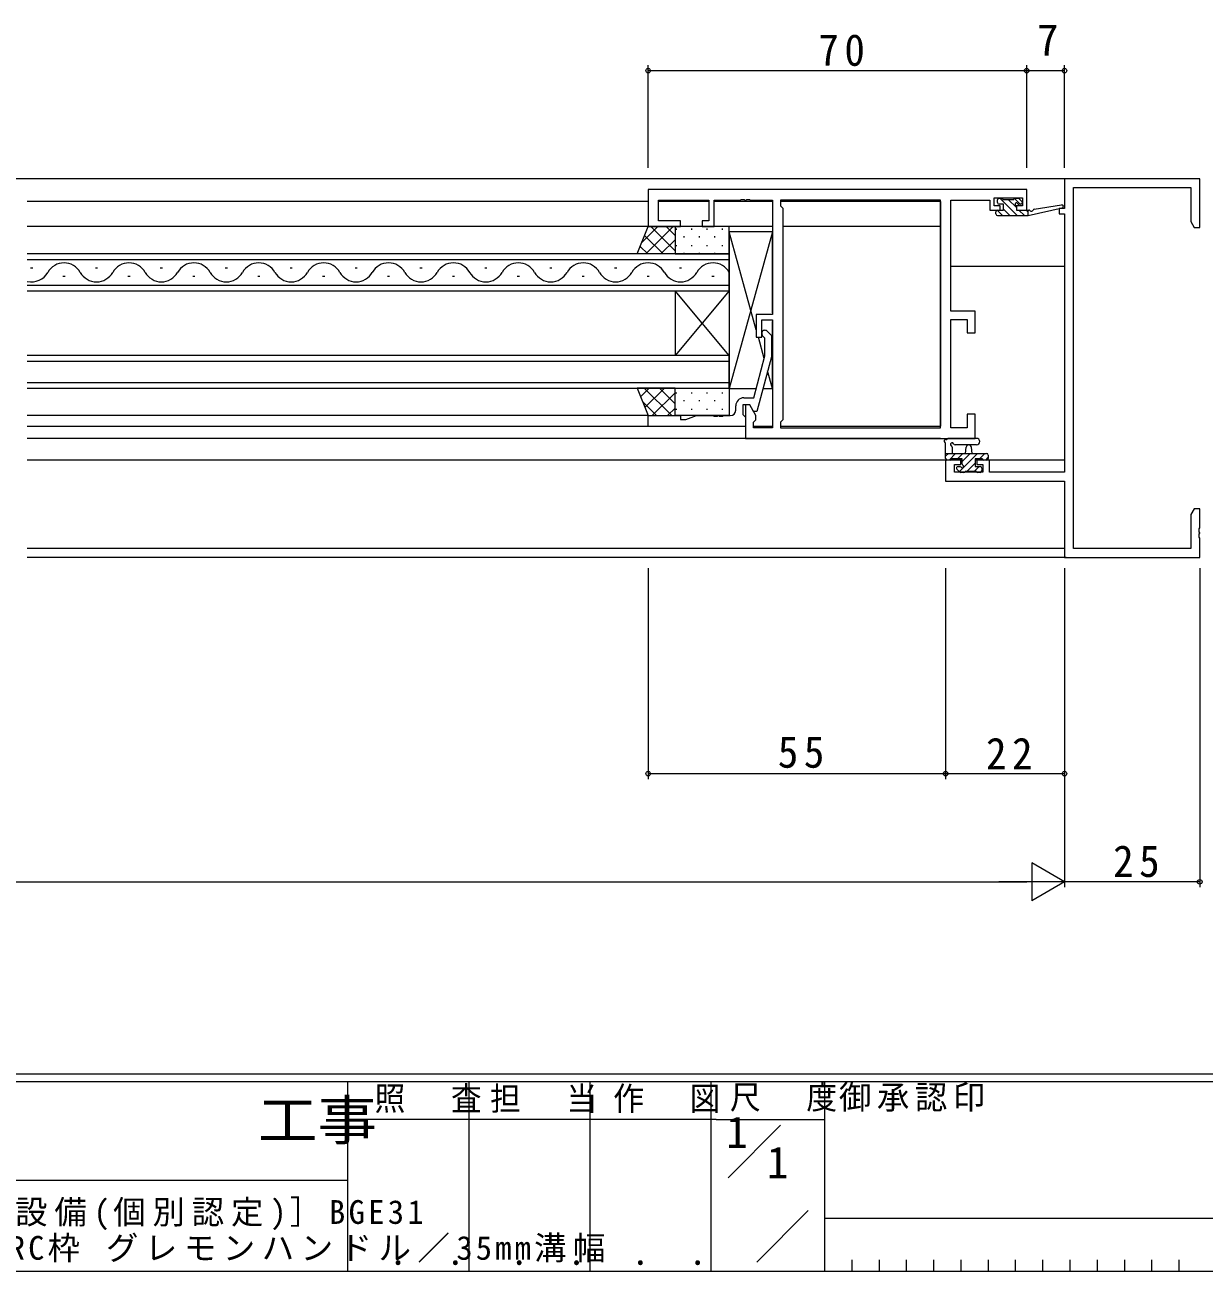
# Model space of a CAD drawing. Units: millimetres, scale not verified. Extents: x -594 to 199, y -420 to 144.
# Drawn here: x -135.7 to 82.4, y -420 to -189.6 of the extents above; entities that cross this region are included whole.
import ezdxf
from ezdxf.enums import TextEntityAlignment as Align

# ---------------------------------------------------------------- set-up
doc = ezdxf.new("R2010")
doc.units = ezdxf.units.MM
doc.header["$LTSCALE"] = 2
for name, color, linetype, lineweight in [('0-1_YKK_ZWAK', 7, 'Continuous', 9), ('0-3_YKK_11', 7, 'Continuous', 9), ('0-4_YKK_12', 2, 'Continuous', 9), ('0-5_YKK_13', 4, 'Continuous', 9), ('0-7_YKK_D', 6, 'Continuous', 9)]:
    doc.layers.add(name, color=color, linetype=linetype, lineweight=lineweight)
doc.layers.add('0-2_USER1', color=7, linetype='Continuous')
doc.styles.add('ＭＳ ゴシック', font='')
doc.styles.get('ＭＳ ゴシック').set_extended_font_data('MS Gothic')

msp = doc.modelspace()

# ---------------------------------------------------------------- linework, layer by layer
at = {"layer": '0-1_YKK_ZWAK'}
for p, q in [((178.8, -383.6), (-591.2, -383.6)), ((141, -385), (-591.2, -385)), ((-76, -385), (-76, -420)), ((-53.6, -385), (-53.6, -420)), ((-31.2, -385), (-31.2, -420)), ((-8.8, -385), (-8.8, -420)), ((12.2, -385), (12.2, -420)), ((-7.816, -391.999), (-76, -391.999)), ((-7.816, -391.999), (12.2, -391.999)), ((-5.63, -402.736), (4.064, -393.043)), ((-204.8, -403.199), (-76, -403.199)), ((-0.328, -418.345), (9.196, -408.821)), ((12.2, -410.2), (113, -410.2)), ((17.24, -417.9), (17.24, -420)), ((22.28, -417.9), (22.28, -420)), ((27.32, -417.9), (27.32, -420)), ((32.36, -417.9), (32.36, -420)), ((37.4, -417.9), (37.4, -420)), ((42.44, -417.9), (42.44, -420)), ((47.48, -417.9), (47.48, -420)), ((52.52, -417.9), (52.52, -420)), ((57.56, -417.9), (57.56, -420)), ((62.6, -417.9), (62.6, -420)), ((67.64, -417.9), (67.64, -420)), ((72.68, -417.9), (72.68, -420)), ((77.72, -417.9), (77.72, -420)), ((-591.2, -420), (141, -420))]:
    msp.add_line(p, q, dxfattribs=at)
at = {"layer": '0-3_YKK_11'}
for p, q in [((56.58, -218.016), (56.58, -223.516)), ((81.58, -218.016), (56.58, -218.016)), ((81.58, -227.016), (81.58, -218.016)), ((-20.42, -220.016), (-20.42, -226.816)), ((49.58, -220.016), (-20.42, -220.016)), ((49.58, -223.816), (49.58, -220.016)), ((58.21, -219.646), (79.95, -219.646)), ((58.21, -286.386), (58.21, -219.646)), ((79.95, -219.646), (79.95, -225.924)), ((-18.49, -221.946), (-9.22, -221.946)), ((-18.49, -225.816), (-18.49, -221.946)), ((-9.22, -221.946), (-9.22, -225.816)), ((-8.22, -221.946), (-3.378, -221.946)), ((-8.22, -226.816), (-8.22, -221.946)), ((-3.378, -221.946), (-3.195, -221.826)), ((-3.195, -221.826), (-2.645, -221.826)), ((-2.645, -221.826), (-2.462, -221.946)), ((-2.462, -221.946), (-2.378, -221.946)), ((-2.378, -221.946), (-2.195, -221.826)), ((-2.195, -221.826), (-1.645, -221.826)), ((-1.645, -221.826), (-1.462, -221.946)), ((-1.462, -221.946), (2.58, -221.946)), ((2.58, -221.946), (2.58, -243.116)), ((4.08, -221.946), (4.08, -223.016)), ((33.65, -221.946), (4.08, -221.946)), ((4.08, -223.016), (4.51, -223.446)), ((4.51, -223.446), (4.51, -262.586)), ((33.65, -264.086), (33.65, -221.946)), ((33.65, -264.086), (33.65, -221.946)), ((35.58, -221.946), (42.78, -221.946)), ((35.58, -242.516), (35.58, -221.946)), ((42.78, -221.946), (42.78, -222.746)), ((42.78, -222.746), (42.78, -223.816)), ((43.58, -221.516), (48.78, -221.516)), ((43.58, -223.016), (43.58, -221.516)), ((44.68, -223.016), (43.58, -223.016)), ((44.68, -223.816), (44.68, -223.016)), ((47.68, -223.016), (47.68, -223.816)), ((48.78, -223.016), (47.68, -223.016)), ((48.78, -221.516), (48.78, -223.016)), ((55.58, -223.516), (55.58, -224.516)), ((56.58, -223.516), (55.58, -223.516)), ((-14.42, -225.816), (-18.49, -225.816)), ((-14.42, -226.816), (-14.42, -225.816)), ((-10.42, -225.816), (-10.42, -226.816)), ((-9.22, -225.816), (-10.42, -225.816)), ((42.78, -223.816), (44.68, -223.816)), ((47.68, -223.816), (49.58, -223.816)), ((55.58, -224.516), (56.58, -224.516)), ((56.58, -224.516), (56.58, -272.286)), ((-20.42, -226.816), (-14.42, -226.816)), ((-10.42, -226.816), (-8.22, -226.816)), ((79.95, -225.924), (80.58, -227.016)), ((80.58, -227.016), (81.58, -227.016)), ((-0.42, -243.116), (-0.42, -247.316)), ((2.58, -243.116), (-0.42, -243.116)), ((0.58, -244.116), (2.58, -244.116)), ((0.58, -247.316), (0.58, -244.116)), ((2.58, -244.116), (2.58, -264.086)), ((40.08, -242.516), (35.58, -242.516)), ((35.58, -244.016), (38.58, -244.016)), ((35.58, -264.086), (35.58, -244.016)), ((38.58, -244.016), (38.58, -246.516)), ((40.08, -246.516), (40.08, -242.516)), ((1.604, -246.191), (2.38, -246.967)), ((38.58, -246.516), (40.08, -246.516)), ((-0.42, -247.316), (0.58, -247.316)), ((1.18, -247.464), (0.755, -247.04)), ((1.18, -250.754), (1.18, -247.464)), ((2.38, -246.967), (2.38, -250.912)), ((-0.9, -258.516), (1.18, -250.754)), ((2.38, -250.912), (-0.327, -261.016)), ((-4.22, -260.816), (-4.22, -260.016)), ((-2.92, -259.816), (-2.92, -261.616)), ((-1.62, -259.816), (-2.92, -259.816)), ((-2.72, -258.516), (-0.9, -258.516)), ((-2.42, -259.816), (-2.42, -266.016)), ((-1.62, -259.816), (-2.42, -259.816)), ((-0.49, -261.773), (-1.62, -259.816)), ((-0.928, -261.016), (-1.62, -259.816)), ((-20.42, -261.816), (-14.42, -261.816)), ((-20.42, -263.816), (-20.42, -261.816)), ((-14.42, -261.816), (-14.42, -262.516)), ((-14.42, -262.516), (-13.42, -262.516)), ((-13.42, -262.516), (-11.497, -261.816)), ((-11.497, -261.816), (-8.379, -261.816)), ((-8.379, -261.816), (-8.195, -261.936)), ((-8.195, -261.936), (-7.645, -261.936)), ((-7.645, -261.936), (-7.462, -261.816)), ((-7.462, -261.816), (-7.379, -261.816)), ((-7.379, -261.816), (-7.195, -261.936)), ((-7.195, -261.936), (-6.645, -261.936)), ((-6.645, -261.936), (-6.462, -261.816)), ((-6.462, -261.816), (-5.22, -261.816)), ((-2.92, -261.616), (-2.72, -261.816)), ((-2.72, -261.816), (-2.42, -262.116)), ((-2.42, -262.116), (-2.42, -263.816)), ((-0.327, -261.016), (-0.928, -261.016)), ((-0.92, -263.016), (-0.49, -262.586)), ((-0.49, -262.586), (-0.49, -261.773)), ((4.51, -262.586), (4.08, -263.016)), ((38.58, -261.516), (38.58, -264.086)), ((40.08, -261.516), (38.58, -261.516)), ((40.08, -266.016), (40.08, -261.516)), ((-2.42, -263.816), (-20.42, -263.816)), ((-0.92, -264.086), (-0.92, -263.016)), ((2.58, -264.086), (-0.92, -264.086)), ((4.08, -263.016), (4.08, -264.086)), ((4.08, -264.086), (33.65, -264.086)), ((38.58, -264.086), (35.58, -264.086)), ((-2.42, -266.016), (40.08, -266.016)), ((34.58, -270.016), (34.58, -273.916)), ((37.38, -270.016), (34.58, -270.016)), ((36.21, -270.816), (37.38, -270.816)), ((36.21, -272.286), (36.21, -270.816)), ((37.38, -270.816), (37.38, -270.016)), ((40.38, -270.016), (40.38, -270.816)), ((42.68, -270.016), (40.38, -270.016)), ((40.38, -270.816), (41.48, -270.816)), ((41.48, -270.816), (41.48, -272.286)), ((42.68, -272.286), (42.68, -270.016)), ((34.58, -273.916), (56.58, -273.916)), ((41.48, -272.286), (36.21, -272.286)), ((56.58, -272.286), (42.68, -272.286)), ((56.58, -273.916), (56.58, -288.016)), ((80.58, -279.016), (79.95, -280.107)), ((79.95, -280.107), (79.95, -286.386)), ((81.58, -279.016), (80.58, -279.016)), ((81.58, -282.557), (81.58, -279.016)), ((81.46, -282.741), (81.58, -282.557)), ((81.46, -283.291), (81.46, -282.741)), ((81.58, -283.474), (81.46, -283.291)), ((81.46, -283.741), (81.58, -283.557)), ((81.46, -284.291), (81.46, -283.741)), ((81.58, -284.474), (81.46, -284.291)), ((81.58, -283.557), (81.58, -283.474)), ((81.58, -288.016), (81.58, -284.474)), ((56.58, -288.016), (81.58, -288.016)), ((79.95, -286.386), (58.21, -286.386))]:
    msp.add_line(p, q, dxfattribs=at)
for centre, radius, start, end in [((1.18, -246.616), 0.6, 44.99998, 225), ((-2.72, -260.016), 1.5, 90, 179.99998), ((-5.22, -260.816), 1, 270, 359.99998)]:
    msp.add_arc(centre, radius, start, end, dxfattribs=at)
at = {"layer": '0-4_YKK_12'}
for p, q in [((-135.216, -218.016), (-138.216, -218.016)), ((56.88, -218.016), (-135.216, -218.016)), ((-20.42, -222.216), (-135.216, -222.216)), ((-9.222, -222.216), (-18.489, -222.216)), ((2.578, -222.216), (-8.219, -222.216)), ((33.65, -222.216), (4.081, -222.216)), ((33.65, -222.216), (33.65, -263.786)), ((56.08, -223.423), (56.08, -223.516)), ((2.58, -226.816), (-135.216, -226.816)), ((33.65, -226.816), (4.51, -226.816)), ((-5.42, -231.916), (-135.216, -231.916)), ((-5.42, -238.716), (-5.42, -231.916)), ((-135.216, -232.916), (-5.42, -232.916)), ((-134.22, -234.556), (-134.62, -234.556)), ((-122.22, -234.556), (-122.62, -234.556)), ((-110.22, -234.556), (-110.62, -234.556)), ((-98.22, -234.556), (-98.62, -234.556)), ((-86.22, -234.556), (-86.62, -234.556)), ((-74.22, -234.556), (-74.62, -234.556)), ((-62.22, -234.556), (-62.62, -234.556)), ((-50.22, -234.556), (-50.62, -234.556)), ((-38.22, -234.556), (-38.62, -234.556)), ((-26.22, -234.556), (-26.62, -234.556)), ((-14.22, -234.556), (-14.62, -234.556)), ((56.58, -234.216), (35.58, -234.216)), ((-128.22, -236.076), (-128.62, -236.076)), ((-116.22, -236.076), (-116.62, -236.076)), ((-104.22, -236.076), (-104.62, -236.076)), ((-92.22, -236.076), (-92.62, -236.076)), ((-80.22, -236.076), (-80.62, -236.076)), ((-68.22, -236.076), (-68.62, -236.076)), ((-56.22, -236.076), (-56.62, -236.076)), ((-44.22, -236.076), (-44.62, -236.076)), ((-32.22, -236.076), (-32.62, -236.076)), ((-20.22, -236.076), (-20.62, -236.076)), ((-8.22, -236.076), (-8.62, -236.076)), ((-5.42, -237.716), (-135.216, -237.716)), ((-135.216, -238.716), (-5.42, -238.716)), ((-5.42, -250.716), (-15.42, -238.716)), ((-5.42, -238.716), (-15.42, -250.716)), ((-15.42, -238.716), (-15.42, -250.716)), ((-5.42, -238.716), (-5.42, -250.716)), ((-5.42, -250.716), (-135.216, -250.716)), ((-5.42, -256.716), (-5.42, -250.716)), ((-135.216, -251.716), (-5.42, -251.716)), ((-5.42, -255.716), (-135.216, -255.716)), ((-135.216, -256.716), (-5.42, -256.716)), ((-20.42, -261.816), (-135.216, -261.816)), ((-2.42, -263.816), (-135.216, -263.816)), ((2.578, -263.816), (-0.919, -263.816)), ((33.65, -263.816), (4.081, -263.816)), ((33.65, -266.016), (-135.216, -266.016)), ((37.68, -270.016), (-135.216, -270.016)), ((56.58, -270.016), (40.08, -270.016)), ((56.58, -286.386), (-135.216, -286.386)), ((56.88, -288.016), (-135.216, -288.016))]:
    msp.add_line(p, q, dxfattribs=at)
for centre, start, end in [((-128.42, -236.992), 29.20253, 150.79745), ((-116.42, -236.992), 29.20253, 150.79745), ((-104.42, -236.992), 29.20253, 150.79745), ((-92.42, -236.992), 29.20253, 150.79745), ((-80.42, -236.992), 29.20253, 150.79745), ((-68.42, -236.992), 29.20253, 150.79745), ((-56.42, -236.992), 29.20253, 150.79745), ((-44.42, -236.992), 29.20253, 150.79745), ((-32.42, -236.992), 29.20253, 150.79745), ((-20.42, -236.992), 29.20253, 150.79745), ((-8.42, -236.992), 29.20253, 150.79745), ((-134.42, -233.639), 256.6105, 330.79745), ((-122.42, -233.639), 209.20253, 330.79745), ((-110.42, -233.639), 209.20253, 330.79745), ((-98.42, -233.639), 209.20253, 330.79745), ((-86.42, -233.639), 209.20253, 330.79745), ((-74.42, -233.639), 209.20253, 330.79745), ((-62.42, -233.639), 209.20253, 330.79745), ((-50.42, -233.639), 209.20253, 330.79745), ((-38.42, -233.639), 209.20253, 330.79745), ((-26.42, -233.639), 209.20253, 330.79745), ((-14.42, -233.639), 209.20253, 330.79745)]:
    msp.add_arc(centre, 3.437, start, end, dxfattribs=at)
at = {"layer": '0-5_YKK_13'}
for p, q in [((44.182, -222.415), (44.182, -221.915)), ((44.303, -222.656), (44.241, -222.594)), ((44.482, -221.616), (44.982, -221.616)), ((45.282, -222.715), (44.482, -222.715)), ((47.809, -224.816), (44.609, -221.616)), ((45.182, -221.816), (47.182, -221.816)), ((45.282, -223.816), (45.282, -222.715)), ((47.682, -223.341), (46.156, -221.816)), ((48.403, -222.715), (47.315, -221.627)), ((47.382, -221.616), (47.982, -221.616)), ((47.682, -223.176), (47.682, -223.816)), ((48.482, -222.715), (48.143, -222.715)), ((48.194, -221.703), (48.694, -222.203)), ((49.88, -224.816), (56.145, -223.408)), ((50.993, -223.635), (56.032, -222.819)), ((43.882, -224.516), (43.882, -224.115)), ((45.115, -224.816), (44.121, -223.822)), ((44.182, -223.816), (45.282, -223.816)), ((44.182, -224.816), (49.88, -224.816)), ((46.462, -224.816), (45.282, -223.635)), ((47.682, -223.816), (49.88, -223.816)), ((49.156, -224.816), (48.156, -223.816)), ((49.88, -224.192), (49.503, -223.816)), ((49.88, -223.816), (49.967, -223.801)), ((49.88, -224.816), (49.88, -223.816)), ((-22.42, -231.916), (-20.42, -226.816)), ((-18.598, -226.816), (-21.596, -229.814)), ((-15.769, -226.816), (-20.869, -231.916)), ((-20.42, -226.816), (-15.42, -226.816)), ((-15.42, -231.316), (-19.921, -226.816)), ((-15.42, -228.488), (-17.092, -226.816)), ((-15.42, -226.816), (-15.42, -231.916)), ((-5.42, -226.816), (-15.42, -226.816)), ((-15.42, -226.816), (-15.42, -231.916)), ((-15.21, -227.235), (-15.21, -227.435)), ((-12.38, -227.235), (-12.38, -227.435)), ((-9.55, -227.235), (-9.55, -227.435)), ((-6.72, -227.235), (-6.72, -227.435)), ((-5.42, -231.916), (-5.42, -226.816)), ((-5.42, -227.816), (-5.42, -256.816)), ((2.58, -227.816), (-5.42, -227.816)), ((2.58, -227.816), (-5.42, -256.816)), ((-0.42, -245.941), (-5.42, -227.816)), ((2.58, -242.816), (2.58, -227.816)), ((-17.649, -231.916), (-21.076, -228.489)), ((-15.42, -229.295), (-18.041, -231.916)), ((-15.21, -230.265), (-15.21, -230.465)), ((-13.795, -228.65), (-13.795, -228.85)), ((-12.38, -230.265), (-12.38, -230.465)), ((-10.965, -228.65), (-10.965, -228.85)), ((-9.55, -230.265), (-9.55, -230.465)), ((-8.135, -228.65), (-8.135, -228.85)), ((-6.72, -230.265), (-6.72, -230.465)), ((-15.42, -231.916), (-22.42, -231.916)), ((-20.478, -231.916), (-21.873, -230.52)), ((-15.42, -231.916), (-5.42, -231.916)), ((-13.795, -231.68), (-13.795, -231.88)), ((-10.965, -231.68), (-10.965, -231.88)), ((-8.135, -231.68), (-8.135, -231.88)), ((2.58, -256.816), (2.58, -244.416)), ((1.046, -251.255), (-0.041, -247.316)), ((2.58, -256.816), (1.676, -253.539)), ((-22.42, -256.716), (-20.42, -261.816)), ((-15.42, -256.716), (-22.42, -256.716)), ((-20.214, -256.716), (-21.799, -258.301)), ((-16.033, -261.816), (-21.133, -256.716)), ((-17.385, -256.716), (-21.002, -260.332)), ((-15.42, -257.579), (-19.657, -261.816)), ((-15.42, -259.6), (-18.305, -256.716)), ((-15.42, -256.772), (-15.477, -256.716)), ((-15.42, -261.816), (-15.42, -256.716)), ((-15.42, -256.716), (-5.42, -256.716)), ((-15.42, -261.816), (-15.42, -256.716)), ((-15.21, -257.535), (-15.21, -257.735)), ((-12.38, -257.535), (-12.38, -257.735)), ((-9.55, -257.535), (-9.55, -257.735)), ((-6.72, -257.535), (-6.72, -257.735)), ((-5.42, -256.716), (-5.42, -261.816)), ((-5.42, -256.816), (-0.444, -256.816)), ((0.798, -256.816), (2.58, -256.816)), ((-18.862, -261.816), (-21.426, -259.252)), ((-13.795, -258.95), (-13.795, -259.15)), ((-10.965, -258.95), (-10.965, -259.15)), ((-8.135, -258.95), (-8.135, -259.15)), ((-20.42, -261.816), (-15.42, -261.816)), ((-15.42, -260.408), (-16.828, -261.816)), ((-5.42, -261.816), (-15.42, -261.816)), ((-15.21, -260.565), (-15.21, -260.765)), ((-12.38, -260.565), (-12.38, -260.765)), ((-9.55, -260.565), (-9.55, -260.765)), ((-6.72, -260.565), (-6.72, -260.765)), ((34.58, -269.716), (34.58, -267.035)), ((40.308, -266.016), (35.145, -266.016)), ((40.308, -267.216), (36.347, -267.218)), ((34.58, -269.335), (35.099, -268.816)), ((34.58, -268.816), (42.18, -268.816)), ((35.246, -270.016), (36.446, -268.816)), ((35.78, -267.635), (35.78, -268.816)), ((36.793, -269.816), (37.793, -268.816)), ((37.122, -272.182), (40.487, -268.816)), ((37.68, -270.276), (39.14, -268.816)), ((38.28, -268.816), (38.382, -267.671)), ((39.48, -268.816), (39.378, -267.671)), ((40.834, -269.816), (41.834, -268.816)), ((41.982, -270.016), (42.48, -269.517)), ((42.48, -269.116), (42.48, -269.716)), ((35.48, -270.016), (34.88, -270.016)), ((37.68, -269.816), (35.68, -269.816)), ((37.168, -272.228), (36.668, -271.728)), ((36.88, -271.216), (37.219, -271.216)), ((37.68, -270.755), (37.68, -269.816)), ((38.535, -272.116), (40.08, -270.57)), ((39.882, -272.116), (40.781, -271.216)), ((40.08, -269.816), (40.08, -271.216)), ((41.38, -269.816), (40.08, -269.816)), ((40.08, -271.216), (40.98, -271.216)), ((41.28, -271.516), (41.28, -272.016)), ((42.18, -270.016), (41.58, -270.016)), ((37.98, -272.316), (37.38, -272.316)), ((40.28, -272.116), (38.18, -272.116)), ((40.98, -272.316), (40.48, -272.316)), ((41.033, -272.311), (41.275, -272.069))]:
    msp.add_line(p, q, dxfattribs=at)
for centre, radius, start, end in [((44.482, -221.915), 0.3, 90, 180), ((44.482, -222.415), 0.3, 180, 270), ((44.982, -221.816), 0.2, 0, 90), ((47.382, -221.816), 0.2, 90, 180), ((47.682, -222.715), 0.25, 33.05573, 236.94426), ((47.382, -223.176), 0.3, 0, 56.94426), ((48.143, -222.415), 0.3, 213.05573, 270), ((47.982, -221.915), 0.3, 45, 90), ((48.482, -222.415), 0.3, 270, 45), ((56.08, -223.116), 0.3, 282.65862, 99.19753), ((44.182, -224.115), 0.3, 90, 180), ((44.182, -224.516), 0.3, 180, 270), ((50.015, -224.098), 0.3, 39.19753, 99.19753), ((50.48, -223.718), 0.3, 219.19753, 339.19753), ((51.041, -223.931), 0.3, 99.19753, 159.19753), ((34.58, -266.516), 0.3, 79.47121, 239.99998), ((34.28, -267.035), 0.3, 0, 60), ((34.689, -265.926), 0.3, 259.47121, 319.47121), ((35.145, -266.316), 0.3, 90, 139.47121), ((35.78, -267.116), 0.3, 19.18974, 239.99998), ((36.346, -266.918), 0.3, 199.18974, 270.04022), ((38.88, -267.716), 0.5, 5.09206, 174.90793), ((40.307, -266.616), 0.6, 270.04022, 90.04022), ((35.48, -267.635), 0.3, 0, 60), ((42.18, -269.116), 0.3, 0, 90), ((34.88, -269.716), 0.3, 180, 270), ((35.48, -269.816), 0.2, 270, 0), ((36.88, -271.516), 0.3, 90, 225), ((37.219, -271.516), 0.3, 33.05573, 90), ((37.68, -271.216), 0.25, 213.05573, 56.94426), ((37.98, -270.755), 0.3, 180, 236.94426), ((40.98, -271.516), 0.3, 0, 90), ((41.58, -269.816), 0.2, 180, 270), ((42.18, -269.716), 0.3, 270, 0), ((37.38, -272.016), 0.3, 225, 270), ((37.98, -272.116), 0.2, 270, 0), ((40.48, -272.116), 0.2, 180, 270), ((40.98, -272.016), 0.3, 270, 0)]:
    msp.add_arc(centre, radius, start, end, dxfattribs=at)
at = {"layer": '0-7_YKK_D'}
for p, q in [((-20.42, -216.016), (-20.42, -197.016)), ((-20.42, -198.016), (49.58, -198.016)), ((49.58, -216.016), (49.58, -197.016)), ((49.58, -216.016), (49.58, -197.016)), ((49.58, -198.016), (56.58, -198.016)), ((56.58, -216.016), (56.58, -197.016)), ((-20.42, -290.016), (-20.42, -329.016)), ((34.58, -290.016), (34.58, -329.016)), ((34.58, -290.016), (34.58, -329.016)), ((56.58, -290.016), (56.58, -349.016)), ((56.58, -290.016), (56.58, -329.016)), ((56.58, -290.016), (56.58, -349.016)), ((81.58, -290.016), (81.58, -349.016)), ((-20.42, -328.016), (34.58, -328.016)), ((34.58, -328.016), (56.58, -328.016)), ((50.518, -344.516), (50.518, -351.516)), ((56.58, -348.016), (50.518, -344.516)), ((-326.42, -348.016), (49.58, -348.016)), ((56.58, -348.016), (44.455, -348.016)), ((56.58, -348.016), (50.518, -351.516)), ((81.58, -348.016), (56.58, -348.016))]:
    msp.add_line(p, q, dxfattribs=at)
for centre in [(-20.42, -198.016), (49.58, -198.016), (49.58, -198.016), (56.58, -198.016), (-20.42, -328.016), (34.58, -328.016), (34.58, -328.016), (56.58, -328.016), (81.58, -348.016)]:
    msp.add_circle(centre, 0.425, dxfattribs=at)

# ---------------------------------------------------------------- texts
at = {"layer": '0-1_YKK_ZWAK', "color": 3, "style": 'ＭＳ ゴシック', "width": 1.1}
msp.add_text('工事', height=7.331, dxfattribs=at).set_placement((-92.569, -397.956), align=Align.BOTTOM_LEFT)
at = {"layer": '0-1_YKK_ZWAK', "char_height": 4.399, "attachment_point": 7, "style": 'ＭＳ ゴシック'}
for s, insert in [('\\T1.24;\\W0.95;照\\~\\~査', (-71.011, -390.78)), ('\\T1.24;\\W0.95;担\\~\\~当', (-49.645, -390.78)), ('\\T1.24;\\W0.95;作\\~\\~図', (-26.88, -390.762)), ('\\T1.24;\\W0.95;尺\\~\\~度', (-5.288, -390.537)), ('\\T1.17;御承認印', (14.867, -390.533)), ('\\T1.24;\\W0.95;\\~．\\~．', (-71.545, -418.946)), ('\\T1.24;\\W0.95;\\~．\\~．', (-49.145, -418.946)), ('\\T1.24;\\W0.95;\\~．\\~．', (-26.745, -418.946))]:
    msp.add_mtext(s, dxfattribs=dict(at, insert=insert))
at = {"layer": '0-2_USER1', "style": 'ＭＳ ゴシック'}
for p in [(-6, -398.999), (1.533, -404.599)]:
    msp.add_text('1', height=5.865, dxfattribs=at).set_placement(p, align=Align.BOTTOM_LEFT)
at = {"layer": '0-2_USER1', "char_height": 4.399, "attachment_point": 7, "style": 'ＭＳ ゴシック'}
for s, insert in [('\\T1.21;［大臣認定防火設備(個別認定)］BGE31', (-188.303, -412.449)), ('\\T1.2;たてすべり出し窓\\~RC枠\\~グレモンハンドル／35mm溝幅', (-199.844, -418.425))]:
    msp.add_mtext(s, dxfattribs=dict(at, insert=insert))
at = {"layer": '0-7_YKK_D', "color": 7, "style": 'ＭＳ ゴシック'}
msp.add_text('7', height=5.865, dxfattribs=at).set_placement((51.48, -197.016), align=Align.BOTTOM_LEFT)
at = {"layer": '0-7_YKK_D', "color": 7, "char_height": 5.865, "attachment_point": 7, "style": 'ＭＳ ゴシック'}
for s, insert in [('\\T1.27;\\W0.95;70', (11.06, -197.216)), ('\\T1.27;\\W0.95;55', (3.56, -327.016)), ('\\T1.27;\\W0.95;22', (42.06, -327.216)), ('\\T1.27;\\W0.95;25', (65.56, -347.216))]:
    msp.add_mtext(s, dxfattribs=dict(at, insert=insert))

doc.saveas('drawing.dxf')
